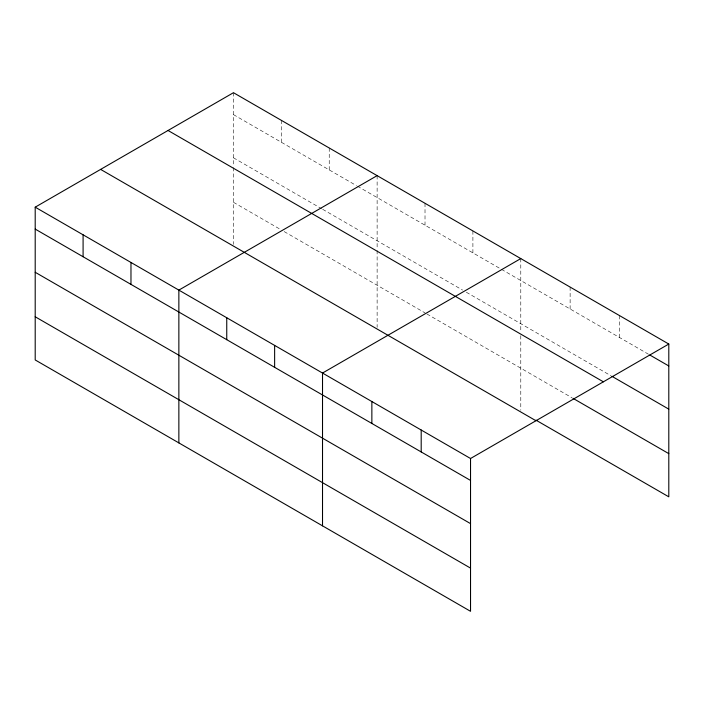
<?xml version="1.0" encoding="UTF-8"?>
<svg xmlns="http://www.w3.org/2000/svg" width="704" height="704" viewBox="0 0 704 704"><rect width="100%" height="100%" fill="white"/><g stroke="black" fill="none" stroke-linecap="round" stroke-linejoin="round"><path stroke-width="0.53" stroke-dasharray="3.52 2.64" d="M233.464 114.629L356.47 185.636M357.403 186.182L648.877 354.455M233.464 157.81L321.728 208.771M322.67 209.308L462.572 290.083M466.33 292.248L610.922 375.734M233.464 202.303L281.354 229.953M284.17 231.581L425.014 312.893M426.888 313.975L572.018 397.769M619.458 315.559L619.458 337.48M570.126 287.074L570.126 308.994M520.784 258.588L520.784 331.294M520.784 335.632L520.784 410.291M472.903 230.938L472.903 252.859M425.014 203.289L425.014 225.21M377.124 175.648L377.124 249.436M377.124 250.518L377.124 327.351M329.234 147.998L329.234 169.919M281.354 120.349L281.354 142.27M233.464 92.699L233.464 166.496M233.464 167.578L233.464 244.411"/><path stroke-width="1.06" d="M35.2 207.17L470.536 458.506L470.536 611.301L35.2 359.955L35.2 207.17L233.464 92.699L668.8 344.045L668.8 496.83L535.964 420.138M377.124 175.648L178.86 290.11L178.86 442.904M520.784 258.588L322.52 373.05L322.52 525.844M470.536 458.506L668.8 344.045M649.827 355.01L668.8 365.966M611.873 376.279L668.8 409.147M168.036 130.478L603.372 381.814M572.968 398.314L668.8 453.64M100.628 169.4L535.964 420.737M35.2 229.09L470.536 480.427M35.2 272.281L470.536 523.618M35.2 316.774L470.536 568.11M421.194 430.021L421.194 451.942M371.862 401.535L371.862 423.456M274.63 345.409L274.63 367.33M226.75 317.759L226.75 339.68M130.97 262.469L130.97 284.39M83.09 234.819L83.09 256.74"/></g></svg>
